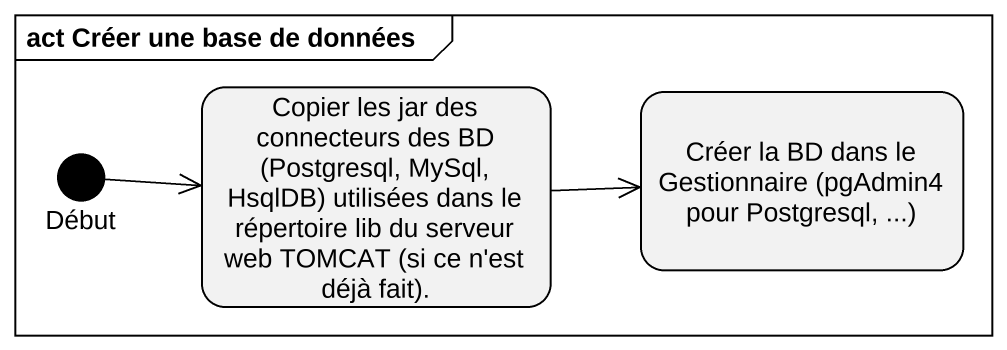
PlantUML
@startuml
mainframe act Créer une base de données
hide empty description
state "Copier les jar des connecteurs des BD (Postgresql, MySql, HsqlDB) utilisées dans le répertoire lib du serveur web TOMCAT (si ce n'est déjà fait)." as Copier_les_jar_des
state "Créer la BD dans le Gestionnaire (pgAdmin4 pour Postgresql, ...)" as Créer_la_BD_dans_le
state Début <<start>>
Copier_les_jar_des -right-> Créer_la_BD_dans_le
Début -right-> Copier_les_jar_des
@enduml
